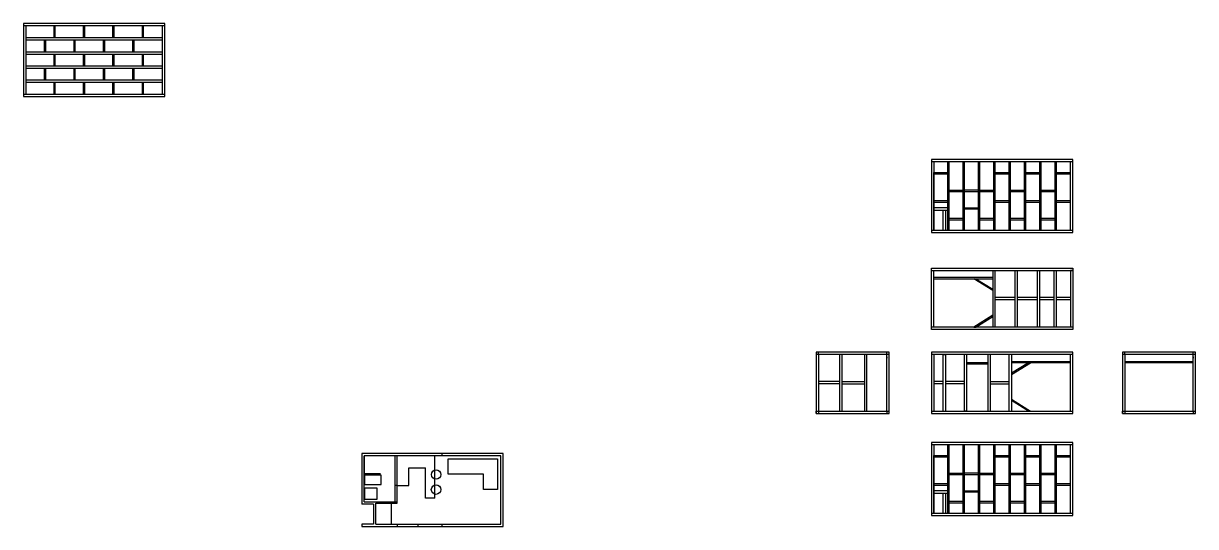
# Model space of a CAD drawing. Header units: millimetres. Extents: x -1275 to 19799, y 286 to 5483.
# Drawn here: x -1275 to 3701, y 690 to 2826 of the extents above; entities that cross this region are included whole.
import ezdxf

# ---------------------------------------------------------------- set-up
doc = ezdxf.new("R2010")
doc.units = ezdxf.units.MM
doc.layers.get('0').update_dxf_attribs({"true_color": 0xc2ced6})

msp = doc.modelspace()

# ---------------------------------------------------------------- linework, layer by layer
for p, q in [((-674.9, 2825.9), (-1274.9, 2825.9)), ((-1274.9, 2825.9), (-1274.9, 2515.9)), ((-674.9, 2815.9), (-1274.9, 2815.9)), ((-1264.9, 2815.9), (-1264.9, 2525.9)), ((-1144.9, 2765.9), (-1144.9, 2815.9)), ((-1139.9, 2765.9), (-1139.9, 2815.9)), ((-1019.9, 2765.9), (-1019.9, 2815.9)), ((-1014.9, 2765.9), (-1014.9, 2815.9)), ((-894.9, 2765.9), (-894.9, 2815.9)), ((-889.9, 2765.9), (-889.9, 2815.9)), ((-769.9, 2765.9), (-769.9, 2815.9)), ((-764.9, 2765.9), (-764.9, 2815.9)), ((-684.9, 2525.9), (-684.9, 2815.9)), ((-674.9, 2515.9), (-674.9, 2825.9)), ((-1264.9, 2765.9), (-684.9, 2765.9)), ((-1264.9, 2755.9), (-684.9, 2755.9)), ((-1184.9, 2705.9), (-1184.9, 2755.9)), ((-1179.9, 2705.9), (-1179.9, 2755.9)), ((-1059.9, 2705.9), (-1059.9, 2755.9)), ((-1054.9, 2705.9), (-1054.9, 2755.9)), ((-934.9, 2705.9), (-934.9, 2755.9)), ((-929.9, 2705.9), (-929.9, 2755.9)), ((-809.9, 2705.9), (-809.9, 2755.9)), ((-804.9, 2705.9), (-804.9, 2755.9)), ((-1264.9, 2705.9), (-684.9, 2705.9)), ((-1264.9, 2705.9), (-1184.9, 2705.9)), ((-1264.9, 2695.9), (-684.9, 2695.9)), ((-1184.9, 2705.9), (-1179.9, 2705.9)), ((-1179.9, 2705.9), (-1059.9, 2705.9)), ((-1144.9, 2645.9), (-1144.9, 2695.9)), ((-1139.9, 2645.9), (-1139.9, 2695.9)), ((-1059.9, 2705.9), (-1054.9, 2705.9)), ((-1054.9, 2705.9), (-934.9, 2705.9)), ((-1019.9, 2645.9), (-1019.9, 2695.9)), ((-1014.9, 2645.9), (-1014.9, 2695.9)), ((-934.9, 2705.9), (-929.9, 2705.9)), ((-929.9, 2705.9), (-809.9, 2705.9)), ((-894.9, 2645.9), (-894.9, 2695.9)), ((-889.9, 2645.9), (-889.9, 2695.9)), ((-809.9, 2705.9), (-804.9, 2705.9)), ((-769.9, 2645.9), (-769.9, 2695.9)), ((-764.9, 2645.9), (-764.9, 2695.9)), ((-1264.9, 2645.9), (-684.9, 2645.9)), ((-1264.9, 2635.9), (-684.9, 2635.9)), ((-1184.9, 2585.9), (-1184.9, 2635.9)), ((-1179.9, 2585.9), (-1179.9, 2635.9)), ((-1059.9, 2585.9), (-1059.9, 2635.9)), ((-1054.9, 2585.9), (-1054.9, 2635.9)), ((-934.9, 2585.9), (-934.9, 2635.9)), ((-929.9, 2585.9), (-929.9, 2635.9)), ((-809.9, 2585.9), (-809.9, 2635.9)), ((-804.9, 2585.9), (-804.9, 2635.9)), ((-1264.9, 2585.9), (-684.9, 2585.9)), ((-1264.9, 2575.9), (-684.9, 2575.9)), ((-1144.9, 2525.9), (-1144.9, 2575.9)), ((-1139.9, 2525.9), (-1139.9, 2575.9)), ((-1019.9, 2525.9), (-1019.9, 2575.9)), ((-1014.9, 2525.9), (-1014.9, 2575.9)), ((-894.9, 2525.9), (-894.9, 2575.9)), ((-889.9, 2525.9), (-889.9, 2575.9)), ((-769.9, 2525.9), (-769.9, 2575.9)), ((-764.9, 2525.9), (-764.9, 2575.9)), ((-1274.9, 2525.9), (-674.9, 2525.9)), ((-1274.9, 2515.9), (-674.9, 2515.9)), ((-1264.9, 2525.9), (-1144.9, 2525.9)), ((-1144.9, 2525.9), (-1139.9, 2525.9)), ((-1139.9, 2525.9), (-1019.9, 2525.9)), ((-1019.9, 2525.9), (-1014.9, 2525.9)), ((-1014.9, 2525.9), (-894.9, 2525.9)), ((-894.9, 2525.9), (-889.9, 2525.9)), ((-889.9, 2525.9), (-769.9, 2525.9)), ((-769.9, 2525.9), (-764.9, 2525.9)), ((3179.9, 2247.7), (2579.9, 2247.7)), ((2579.9, 2247.7), (2579.9, 1937.7)), ((3179.9, 1937.7), (3179.9, 2247.7)), ((3179.9, 2237.7), (2579.9, 2237.7)), ((2589.9, 2237.7), (2589.9, 1947.7)), ((2589.9, 2187.7), (2589.9, 2192.7)), ((2589.9, 2192.7), (2649.9, 2192.7)), ((2649.9, 1947.7), (2649.9, 2237.7)), ((2654.9, 1947.7), (2654.9, 2237.7)), ((2714.9, 1947.7), (2714.9, 2237.7)), ((2719.9, 1947.7), (2719.9, 2237.7)), ((2779.9, 1947.7), (2779.9, 2237.7)), ((2784.9, 1947.7), (2784.9, 2237.7)), ((2844.9, 1947.7), (2844.9, 2237.7)), ((2849.9, 1947.7), (2849.9, 2237.7)), ((2849.9, 2192.7), (2909.9, 2192.7)), ((2909.9, 1947.7), (2909.9, 2237.7)), ((2914.9, 1947.7), (2914.9, 2237.7)), ((2974.9, 1947.7), (2974.9, 2237.7)), ((2979.9, 1947.7), (2979.9, 2237.7)), ((2979.9, 2192.7), (3039.9, 2192.7)), ((3039.9, 1947.7), (3039.9, 2237.7)), ((3044.9, 1947.7), (3044.9, 2237.7)), ((3104.9, 1947.7), (3104.9, 2237.7)), ((3109.9, 1947.7), (3109.9, 2237.7)), ((3109.9, 2192.7), (3169.9, 2192.7)), ((3169.9, 1947.7), (3169.9, 2237.7)), ((2589.9, 2067.7), (2589.9, 2187.7)), ((2589.9, 2187.7), (2649.9, 2187.7)), ((2849.9, 2187.7), (2909.9, 2187.7)), ((2979.9, 2187.7), (3039.9, 2187.7)), ((3109.9, 2187.7), (3169.9, 2187.7)), ((2654.9, 2117.7), (2714.9, 2117.7)), ((2654.9, 2112.7), (2714.9, 2112.7)), ((2779.9, 2117.7), (2719.9, 2117.7)), ((2719.9, 2112.7), (2779.9, 2112.7)), ((2784.9, 2117.7), (2844.9, 2117.7)), ((2784.9, 2112.7), (2844.9, 2112.7)), ((2914.9, 2117.7), (2974.9, 2117.7)), ((2914.9, 2112.7), (2974.9, 2112.7)), ((3044.9, 2117.7), (3104.9, 2117.7)), ((3044.9, 2112.7), (3104.9, 2112.7)), ((2649.9, 2072.7), (2589.9, 2072.7)), ((2589.9, 1947.7), (2589.9, 2067.7)), ((2589.9, 2067.7), (2649.9, 2067.7)), ((2649.9, 2042.7), (2589.9, 2042.7)), ((2649.9, 2067.7), (2649.9, 2072.7)), ((2649.9, 2032.7), (2649.9, 2042.7)), ((2719.9, 2042.7), (2779.9, 2042.7)), ((2779.9, 2042.7), (2779.9, 2037.7)), ((2909.9, 2072.7), (2849.9, 2072.7)), ((2849.9, 2067.7), (2909.9, 2067.7)), ((3039.9, 2072.7), (2979.9, 2072.7)), ((2979.9, 2067.7), (3039.9, 2067.7)), ((3169.9, 2072.7), (3109.9, 2072.7)), ((3109.9, 2067.7), (3169.9, 2067.7)), ((2589.9, 2032.7), (2649.9, 2032.7)), ((2629.9, 1947.7), (2629.9, 2032.7)), ((2629.9, 2032.7), (2639.9, 2032.7)), ((2639.9, 2032.7), (2639.9, 1947.7)), ((2714.9, 1997.7), (2654.9, 1997.7)), ((2654.9, 1992.7), (2714.9, 1992.7)), ((2779.9, 2037.7), (2719.9, 2037.7)), ((2844.9, 1997.7), (2784.9, 1997.7)), ((2784.9, 1992.7), (2844.9, 1992.7)), ((2974.9, 1997.7), (2914.9, 1997.7)), ((2914.9, 1992.7), (2974.9, 1992.7)), ((3104.9, 1997.7), (3044.9, 1997.7)), ((3044.9, 1992.7), (3104.9, 1992.7)), ((2579.9, 1947.7), (3179.9, 1947.7)), ((2714.9, 1947.7), (2719.9, 1947.7)), ((2579.9, 1937.7), (3179.9, 1937.7)), ((2579.9, 1527.1), (2579.9, 1787.1)), ((2579.9, 1787.1), (3179.9, 1787.1)), ((2579.9, 1777.1), (3179.9, 1777.1)), ((2589.9, 1537.1), (2589.9, 1777.1)), ((2839.9, 1747.1), (2589.9, 1747.1)), ((2589.9, 1742.1), (2839.9, 1742.1)), ((2839.9, 1692.1), (2759.9, 1742.1)), ((2767.9, 1742.1), (2839.9, 1697.5)), ((2839.9, 1777.1), (2839.9, 1537.1)), ((2849.9, 1537.1), (2849.9, 1777.1)), ((2934.9, 1537.1), (2934.9, 1777.1)), ((2944.9, 1537.1), (2944.9, 1777.1)), ((3029.9, 1537.1), (3029.9, 1777.1)), ((3039.9, 1537.1), (3039.9, 1777.1)), ((3099.9, 1777.1), (3099.9, 1537.1)), ((3109.9, 1537.1), (3109.9, 1777.1)), ((3179.9, 1777.1), (3169.9, 1777.1)), ((3169.9, 1777.1), (3169.9, 1537.1)), ((3179.9, 1787.1), (3179.9, 1527.1)), ((3179.9, 1787.1), (3179.9, 1527.1)), ((2934.9, 1662.1), (2849.9, 1662.1)), ((2934.9, 1652.1), (2849.9, 1652.1)), ((3029.9, 1662.1), (2944.9, 1662.1)), ((3029.9, 1652.1), (2944.9, 1652.1)), ((3099.9, 1662.1), (3039.9, 1662.1)), ((3099.9, 1652.1), (3039.9, 1652.1)), ((3169.9, 1662.1), (3109.9, 1662.1)), ((3169.9, 1652.1), (3109.9, 1652.1)), ((2839.9, 1587.1), (2759.9, 1537.1)), ((2767.9, 1537.1), (2839.9, 1581.5)), ((3179.9, 1537.1), (2579.9, 1537.1)), ((3179.9, 1527.1), (2579.9, 1527.1)), ((2759.9, 1537.1), (2767.9, 1537.1)), ((2400.1, 1430.5), (2090.1, 1430.5)), ((2090.1, 1430.5), (2090.1, 1170.5)), ((2400.1, 1420.5), (2090.1, 1420.5)), ((2100.1, 1420.5), (2100.1, 1430.5)), ((2100.1, 1420.5), (2100.1, 1180.5)), ((2190.1, 1180.5), (2190.1, 1420.5)), ((2200.1, 1180.5), (2200.1, 1420.5)), ((2305.1, 1420.5), (2295.1, 1420.5)), ((2295.1, 1420.5), (2295.1, 1180.5)), ((2305.1, 1180.5), (2305.1, 1420.5)), ((2390.1, 1420.5), (2390.1, 1430.5)), ((2390.1, 1180.5), (2390.1, 1420.5)), ((2390.1, 1410.5), (2390.1, 1405.5)), ((2400.1, 1170.5), (2400.1, 1430.5)), ((3179.9, 1430.5), (2579.9, 1430.5)), ((2579.9, 1430.5), (2579.9, 1170.5)), ((3179.9, 1420.5), (2579.9, 1420.5)), ((2589.9, 1420.5), (2589.9, 1180.5)), ((2629.9, 1180.5), (2629.9, 1420.5)), ((2629.9, 1420.5), (2639.9, 1420.5)), ((2639.9, 1420.5), (2639.9, 1180.5)), ((2719.9, 1180.5), (2719.9, 1420.5)), ((2729.9, 1180.5), (2729.9, 1420.5)), ((2819.9, 1180.5), (2819.9, 1420.5)), ((2829.9, 1180.5), (2829.9, 1420.5)), ((2909.9, 1180.5), (2909.9, 1420.5)), ((2919.9, 1420.5), (2919.9, 1180.5)), ((3169.9, 1180.5), (3169.9, 1420.5)), ((3179.9, 1170.5), (3179.9, 1430.5)), ((3700.9, 1430.5), (3390.9, 1430.5)), ((3390.9, 1430.5), (3390.9, 1170.5)), ((3700.9, 1420.5), (3390.9, 1420.5)), ((3400.9, 1420.5), (3400.9, 1430.5)), ((3400.9, 1420.5), (3400.9, 1180.5)), ((3690.9, 1420.5), (3690.9, 1430.5)), ((3690.9, 1180.5), (3690.9, 1420.5)), ((3690.9, 1410.5), (3690.9, 1405.5)), ((3700.9, 1170.5), (3700.9, 1430.5)), ((2819.9, 1385.5), (2729.9, 1385.5)), ((2729.9, 1380.5), (2819.9, 1380.5)), ((2819.9, 1380.5), (2819.9, 1385.5)), ((2919.9, 1390.5), (3169.9, 1390.5)), ((3169.9, 1385.5), (2919.9, 1385.5)), ((2919.9, 1335.5), (2999.9, 1385.5)), ((2991.9, 1385.5), (2919.9, 1340.9)), ((3400.9, 1390.5), (3690.9, 1390.5)), ((3690.9, 1385.5), (3400.9, 1385.5)), ((2190.1, 1305.5), (2100.1, 1305.5)), ((2190.1, 1295.5), (2100.1, 1295.5)), ((2200.1, 1305.5), (2295.1, 1305.5)), ((2200.1, 1295.5), (2295.1, 1295.5)), ((2629.9, 1305.5), (2589.9, 1305.5)), ((2629.9, 1295.5), (2589.9, 1295.5)), ((2719.9, 1305.5), (2639.9, 1305.5)), ((2719.9, 1295.5), (2639.9, 1295.5)), ((2829.9, 1305.5), (2909.9, 1305.5)), ((2829.9, 1295.5), (2909.9, 1295.5)), ((2919.9, 1230.5), (2999.9, 1180.5)), ((2991.9, 1180.5), (2919.9, 1224.9)), ((2090.1, 1170.5), (2090.1, 1180.5)), ((2090.1, 1180.5), (2400.1, 1180.5)), ((2090.1, 1170.5), (2400.1, 1170.5)), ((2100.1, 1180.5), (2100.1, 1170.5)), ((2100.1, 1180.5), (2190.1, 1180.5)), ((2190.1, 1180.5), (2200.1, 1180.5)), ((2390.1, 1180.5), (2390.1, 1170.5)), ((2579.9, 1180.5), (3179.9, 1180.5)), ((2579.9, 1180.5), (2729.9, 1180.5)), ((2579.9, 1170.5), (3179.9, 1170.5)), ((2589.9, 1180.5), (2649.9, 1180.5)), ((2729.9, 1180.5), (2719.9, 1180.5)), ((2729.9, 1180.5), (2819.9, 1180.5)), ((2819.9, 1180.5), (2829.9, 1180.5)), ((2999.9, 1180.5), (2991.9, 1180.5)), ((3390.9, 1170.5), (3390.9, 1180.5)), ((3390.9, 1180.5), (3700.9, 1180.5)), ((3390.9, 1170.5), (3700.9, 1170.5)), ((3400.9, 1180.5), (3400.9, 1170.5)), ((3690.9, 1180.5), (3690.9, 1170.5)), ((3179.9, 1046.2), (2579.9, 1046.2)), ((2579.9, 1046.2), (2579.9, 736.2)), ((3179.9, 736.2), (3179.9, 1046.2)), ((761.3, 999.9), (161.3, 999.9)), ((161.3, 999.9), (161.3, 784.9)), ((501.3, 999.9), (501.3, 989.9)), ((761.3, 689.9), (761.3, 999.9)), ((3179.9, 1036.2), (2579.9, 1036.2)), ((2589.9, 1036.2), (2589.9, 746.2)), ((2649.9, 746.2), (2649.9, 1036.2)), ((2654.9, 746.2), (2654.9, 1036.2)), ((2714.9, 746.2), (2714.9, 1036.2)), ((2719.9, 746.2), (2719.9, 1036.2)), ((2779.9, 746.2), (2779.9, 1036.2)), ((2784.9, 746.2), (2784.9, 1036.2)), ((2844.9, 746.2), (2844.9, 1036.2)), ((2849.9, 746.2), (2849.9, 1036.2)), ((2909.9, 746.2), (2909.9, 1036.2)), ((2914.9, 746.2), (2914.9, 1036.2)), ((2974.9, 746.2), (2974.9, 1036.2)), ((2979.9, 746.2), (2979.9, 1036.2)), ((3039.9, 746.2), (3039.9, 1036.2)), ((3044.9, 746.2), (3044.9, 1036.2)), ((3104.9, 746.2), (3104.9, 1036.2)), ((3109.9, 746.2), (3109.9, 1036.2)), ((3169.9, 746.2), (3169.9, 1036.2)), ((751.3, 989.9), (171.3, 989.9)), ((171.3, 794.9), (171.3, 989.9)), ((171.3, 989.9), (171.3, 914.9)), ((301.3, 989.9), (301.3, 794.9)), ((311.3, 789.9), (311.3, 989.9)), ((471.3, 809.9), (471.3, 989.9)), ((527.7, 977.4), (737.7, 977.4)), ((527.7, 912.4), (527.7, 977.4)), ((737.7, 977.4), (737.7, 847.4)), ((751.3, 699.9), (751.3, 989.9)), ((2589.9, 986.2), (2589.9, 991.2)), ((2589.9, 991.2), (2649.9, 991.2)), ((2589.9, 866.2), (2589.9, 986.2)), ((2589.9, 986.2), (2649.9, 986.2)), ((2849.9, 991.2), (2909.9, 991.2)), ((2849.9, 986.2), (2909.9, 986.2)), ((2979.9, 991.2), (3039.9, 991.2)), ((2979.9, 986.2), (3039.9, 986.2)), ((3109.9, 991.2), (3169.9, 991.2)), ((3109.9, 986.2), (3169.9, 986.2)), ((171.3, 914.9), (241.3, 914.9)), ((361.3, 864.9), (361.3, 939.9)), ((361.3, 939.9), (431.3, 939.9)), ((431.3, 809.9), (431.3, 939.9)), ((677.7, 912.4), (527.7, 912.4)), ((677.7, 847.4), (677.7, 912.4)), ((2654.9, 916.2), (2714.9, 916.2)), ((2654.9, 911.2), (2714.9, 911.2)), ((2779.9, 916.2), (2719.9, 916.2)), ((2719.9, 911.2), (2779.9, 911.2)), ((2784.9, 916.2), (2844.9, 916.2)), ((2784.9, 911.2), (2844.9, 911.2)), ((2914.9, 916.2), (2974.9, 916.2)), ((2914.9, 911.2), (2974.9, 911.2)), ((3044.9, 916.2), (3104.9, 916.2)), ((3044.9, 911.2), (3104.9, 911.2)), ((311.3, 864.9), (301.3, 864.9)), ((311.3, 864.9), (361.3, 864.9)), ((737.7, 847.4), (677.7, 847.4)), ((2649.9, 871.2), (2589.9, 871.2)), ((2589.9, 746.2), (2589.9, 866.2)), ((2589.9, 866.2), (2649.9, 866.2)), ((2649.9, 866.2), (2649.9, 871.2)), ((2909.9, 871.2), (2849.9, 871.2)), ((2849.9, 866.2), (2909.9, 866.2)), ((3039.9, 871.2), (2979.9, 871.2)), ((2979.9, 866.2), (3039.9, 866.2)), ((3169.9, 871.2), (3109.9, 871.2)), ((3109.9, 866.2), (3169.9, 866.2)), ((471.3, 809.9), (431.3, 809.9)), ((2649.9, 841.2), (2589.9, 841.2)), ((2589.9, 831.2), (2649.9, 831.2)), ((2629.9, 746.2), (2629.9, 831.2)), ((2639.9, 831.2), (2639.9, 746.2)), ((2649.9, 831.2), (2649.9, 841.2)), ((2714.9, 796.2), (2654.9, 796.2)), ((2719.9, 841.2), (2779.9, 841.2)), ((2779.9, 836.2), (2719.9, 836.2)), ((2779.9, 841.2), (2779.9, 836.2)), ((2844.9, 796.2), (2784.9, 796.2)), ((2974.9, 796.2), (2914.9, 796.2)), ((3104.9, 796.2), (3044.9, 796.2)), ((211.3, 784.9), (161.3, 784.9)), ((171.3, 794.9), (301.3, 794.9)), ((211.3, 784.9), (211.3, 699.9)), ((221.3, 699.9), (221.3, 789.9)), ((221.3, 789.9), (311.3, 789.9)), ((286.3, 789.9), (286.3, 699.9)), ((301.3, 794.9), (311.3, 794.9)), ((2654.9, 791.2), (2714.9, 791.2)), ((2784.9, 791.2), (2844.9, 791.2)), ((2914.9, 791.2), (2974.9, 791.2)), ((3044.9, 791.2), (3104.9, 791.2)), ((211.3, 699.9), (161.3, 699.9)), ((161.3, 699.9), (161.3, 689.9)), ((221.3, 699.9), (751.3, 699.9)), ((286.3, 699.9), (311.3, 699.9)), ((311.3, 699.9), (311.3, 689.9)), ((401.3, 689.9), (401.3, 699.9)), ((501.3, 699.9), (501.3, 689.9)), ((2579.9, 746.2), (3179.9, 746.2)), ((2579.9, 736.2), (3179.9, 736.2)), ((2714.9, 746.2), (2719.9, 746.2)), ((161.3, 689.9), (761.3, 689.9)), ((311.3, 689.9), (401.3, 689.9))]:
    msp.add_line(p, q)
for points in [[(173.6, 867.8), (243.6, 867.8), (243.6, 908.8), (173.6, 908.8)], [(174.7, 854.4), (224.7, 854.4), (224.7, 804.4), (174.7, 804.4)]]:
    msp.add_lwpolyline(points, close=True)
for centre in [(477, 910.5), (476.5, 846.7)]:
    msp.add_circle(centre, 20)

doc.saveas('drawing.dxf')
